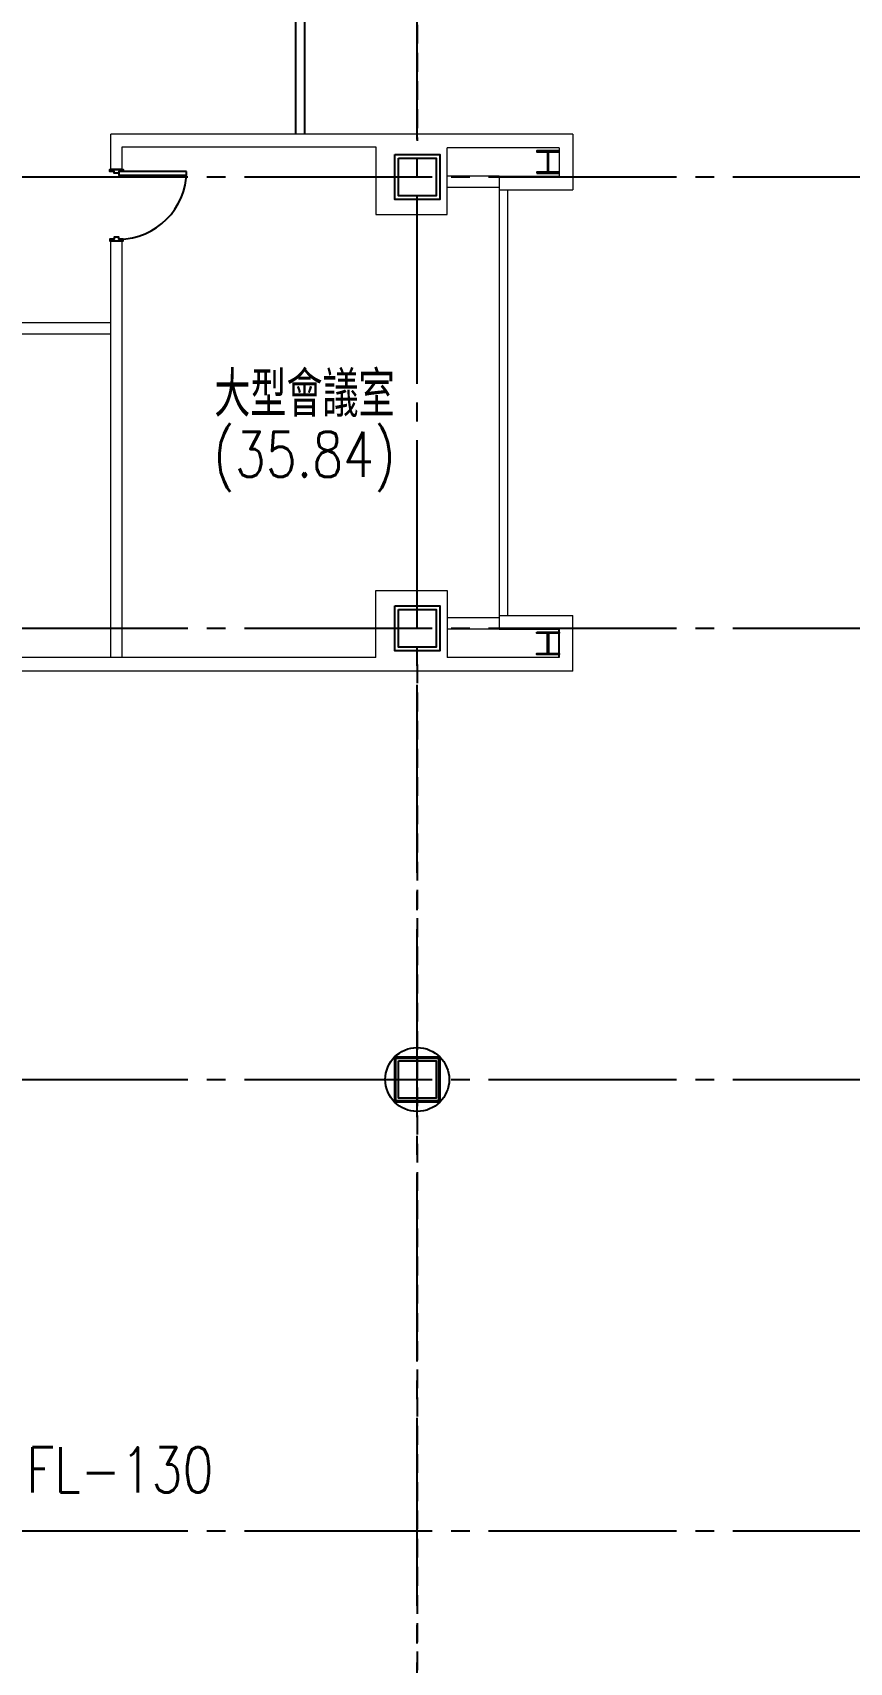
# Model space of a CAD drawing. Header units: millimetres. Extents: x -25195 to 195597, y 6477 to 112111.
# Drawn here: x 25648 to 26735, y 13775 to 15942 of the extents above; entities that cross this region are included whole.
import ezdxf
from ezdxf.enums import TextEntityAlignment as Align

# ---------------------------------------------------------------- set-up
doc = ezdxf.new("R2010")
doc.units = ezdxf.units.MM
doc.header["$LTSCALE"] = 100
doc.linetypes.add('X-N-FAB-L10$0$COL-CEN-LIN', pattern=[3.25, 2.5, -0.25, 0.25, -0.25])
doc.linetypes.add('X-N-FAB-L10$0$HIDDEN', pattern=[0.375, 0.25, -0.125])
for name, color, linetype in [('0-XREF', 7, 'Continuous'), ('X-N-FAB-L10$0$08', 8, 'Continuous'), ('X-N-FAB-L10$0$A-WALL-IN', 8, 'Continuous'), ('X-N-FAB-L10$0$BLOCK', 8, 'Continuous'), ('X-N-FAB-L10$0$CCL', 8, 'X-N-FAB-L10$0$COL-CEN-LIN'), ('X-N-FAB-L10$0$COL-S', 8, 'Continuous'), ('X-N-FAB-L10$0$DOOR', 8, 'Continuous'), ('X-N-FAB-L10$0$TXT-CODE', 8, 'Continuous')]:
    doc.layers.add(name, color=color, linetype=linetype)
doc.styles.add('X-N-FAB-L10$0$CHINA', font='simplex.shx', dxfattribs={"width": 0.75, "bigfont": 'chineset.shx'})

# ---------------------------------------------------------------- blocks, each defined once
blk = doc.blocks.new('X-N-FAB-L10$0$A$C467ba2ca')
at = {"layer": 'X-N-FAB-L10$0$CCL'}
for p, q in [((-850, 0), (-850, 9160)), ((-27730, 5150), (360, 5150)), ((-27730, 4550), (360, 4550)), ((-27730, 3950), (360, 3950)), ((-27730, 3350), (360, 3350))]:
    blk.add_line(p, q, dxfattribs=at)
at = {"layer": 'X-N-FAB-L10$0$COL-S'}
for points in [[(-880, 5180), (-820, 5180), (-820, 5120), (-880, 5120)], [(-875, 5175), (-825, 5175), (-825, 5125), (-875, 5125)], [(-880, 4580), (-820, 4580), (-820, 4520), (-880, 4520)], [(-875, 4575), (-825, 4575), (-825, 4525), (-875, 4525)], [(-880, 3980), (-820, 3980), (-820, 3920), (-880, 3920)], [(-875, 3975), (-825, 3975), (-825, 3925), (-875, 3925)]]:
    blk.add_lwpolyline(points, close=True, dxfattribs=at)
blk = doc.blocks.new('X-N-FAB-L10$0$A$C5b9bb6f0')
at = {"layer": 'X-N-FAB-L10$0$08', "linetype": 'X-N-FAB-L10$0$HIDDEN'}
for p, q in [((28829.1, 9254), (28829.1, 6962)), ((28829.1, 6266), (28829.1, 3374))]:
    blk.add_line(p, q, dxfattribs=at)
at = {"layer": 'X-N-FAB-L10$0$08'}
blk.add_line((29018.1, 6275), (29018.1, 6313), dxfattribs=at)
for points in [[(28988.1, 6919), (29018.1, 6919), (29018.1, 6920.5), (29004.5, 6920.5, -0.414214), (29003.6, 6921.4), (29003.6, 6946.7, -0.414214), (29004.5, 6947.5), (29018.1, 6947.5), (29018.1, 6949), (28988.1, 6949), (28988.1, 6947.5), (29001.8, 6947.5, -0.414214), (29002.6, 6946.7), (29002.6, 6921.4, -0.414214), (29001.8, 6920.5), (28988.1, 6920.5), (28988.1, 6919)], [(28988.1, 6309), (29018.1, 6309), (29018.1, 6307.5), (29004.5, 6307.5, 0.414214), (29003.6, 6306.7), (29003.6, 6281.4, 0.414214), (29004.5, 6280.5), (29018.1, 6280.5), (29018.1, 6279), (28988.1, 6279), (28988.1, 6280.5), (29001.8, 6280.5, 0.414214), (29002.6, 6281.4), (29002.6, 6306.7, 0.414214), (29001.8, 6307.5), (28988.1, 6307.5), (28988.1, 6309)]]:
    blk.add_lwpolyline(points, format="xyb", close=True, dxfattribs=at)
for points in [[(28800.6, 5742.5), (28857.6, 5742.5), (28857.6, 5685.5), (28800.6, 5685.5)], [(28804.1, 5739), (28854.1, 5739), (28854.1, 5689), (28804.1, 5689)]]:
    blk.add_lwpolyline(points, close=True, dxfattribs=at)
blk.add_circle((28829.1, 5714), 42.5, dxfattribs=at)
at = {"layer": 'X-N-FAB-L10$0$A-WALL-IN', "lineweight": 0}
for p, q in [((28679.1, 6971), (28421.6, 6971)), ((28421.6, 6924), (28421.6, 6971)), ((29036.1, 6971), (28679.1, 6971)), ((29036.1, 6971), (29036.1, 6897)), ((28436.6, 6954), (28774.1, 6954)), ((28436.6, 6924), (28436.6, 6954)), ((28774.1, 6954), (28774.1, 6864)), ((28869.1, 6864), (28869.1, 6953)), ((29018.1, 6953), (28869.1, 6953)), ((29018.1, 6953), (29018.1, 6915)), ((28938.1, 6915), (28869.1, 6915)), ((28938.1, 6915), (28938.1, 6313)), ((28938.1, 6915), (29018.1, 6915)), ((28938.1, 6900), (28869.1, 6900)), ((28938.1, 6897), (29036.1, 6897)), ((28949.1, 6897), (28949.1, 6331)), ((28774.1, 6864), (28869.1, 6864)), ((28421.6, 6275), (28421.6, 6829)), ((28436.6, 6275), (28436.6, 6829)), ((28421.6, 6720), (27936.6, 6720)), ((28421.6, 6705), (27936.6, 6705)), ((28774.1, 6364), (28869.1, 6364)), ((28774.1, 6275), (28774.1, 6364)), ((28869.1, 6364), (28869.1, 6275)), ((28938.1, 6328), (28869.1, 6328)), ((28938.1, 6331), (29036.1, 6331)), ((29036.1, 6257), (29036.1, 6331)), ((28938.1, 6313), (28869.1, 6313)), ((28938.1, 6313), (29018.1, 6313)), ((28774.1, 6275), (28255.4, 6275)), ((29018.1, 6275), (28869.1, 6275)), ((29036.1, 6257), (27964.1, 6257))]:
    blk.add_line(p, q, dxfattribs=at)
at = {"layer": 'X-N-FAB-L10$0$DOOR'}
for p, q in [((28421.6, 6924), (28436.6, 6924)), ((28436.1, 6924), (28421.6, 6924)), ((28436.9, 6924), (28424.9, 6924)), ((28421.6, 6829), (28436.6, 6829))]:
    blk.add_line(p, q, dxfattribs=at)
for points in [[(28434.9, 6924), (28438.1, 6924), (28438.1, 6921.5), (28432.1, 6921.5), (28432.1, 6919), (28426.1, 6919), (28426.1, 6921.5), (28420.1, 6921.5), (28420.1, 6924), (28423.3, 6924)], [(28522, 6921.5), (28432.1, 6921.5), (28432.1, 6916.5), (28522, 6916.5)], [(28434.9, 6829), (28438.1, 6829), (28438.1, 6831.5), (28432.1, 6831.5), (28432.1, 6834), (28426.1, 6834), (28426.1, 6831.5), (28420.1, 6831.5), (28420.1, 6829), (28423.3, 6829)]]:
    blk.add_lwpolyline(points, close=True, dxfattribs=at)
blk.add_arc((28432.1, 6921.5), 90, 270, 0, dxfattribs=at)
blk = doc.blocks.new('X-N-FAB-L10')
at = {"layer": 'X-N-FAB-L10$0$A-WALL-IN'}
for points in [[(25998, 17550), (25998, 15807)], [(26010, 17550), (26010, 15807)]]:
    blk.add_lwpolyline(points, dxfattribs=at)
at = {"layer": 'X-N-FAB-L10$0$COL-S'}
for points in [[(26130, 15180), (26190, 15180), (26190, 15120), (26130, 15120)], [(26135, 15175), (26185, 15175), (26185, 15125), (26135, 15125)], [(26130, 14580), (26190, 14580), (26190, 14520), (26130, 14520)], [(26135, 14575), (26185, 14575), (26185, 14525), (26135, 14525)]]:
    blk.add_lwpolyline(points, close=True, dxfattribs=at)
blk.add_blockref('X-N-FAB-L10$0$A$C5b9bb6f0', (-2669.1, 8836))
at = {"layer": 'X-N-FAB-L10$0$BLOCK'}
blk.add_blockref('X-N-FAB-L10$0$A$C467ba2ca', (27010, 10600), dxfattribs=at)
at = {"layer": 'X-N-FAB-L10$0$TXT-CODE', "style": 'X-N-FAB-L10$0$CHINA', "width": 0.8}
for s, p in [('大型會議室', (26010, 15461.2)), ('(35.84)', (26010, 15381.2))]:
    blk.add_text(s, height=60, dxfattribs=at).set_placement(p, align=Align.MIDDLE_CENTER)
blk.add_text('FL-130', height=60, dxfattribs=at).set_placement((25640.1, 14031), align=Align.MIDDLE_LEFT)

msp = doc.modelspace()

# ---------------------------------------------------------------- block references
at = {"layer": '0-XREF'}
msp.add_blockref('X-N-FAB-L10', (0, 0), dxfattribs=at)

doc.saveas('drawing.dxf')
